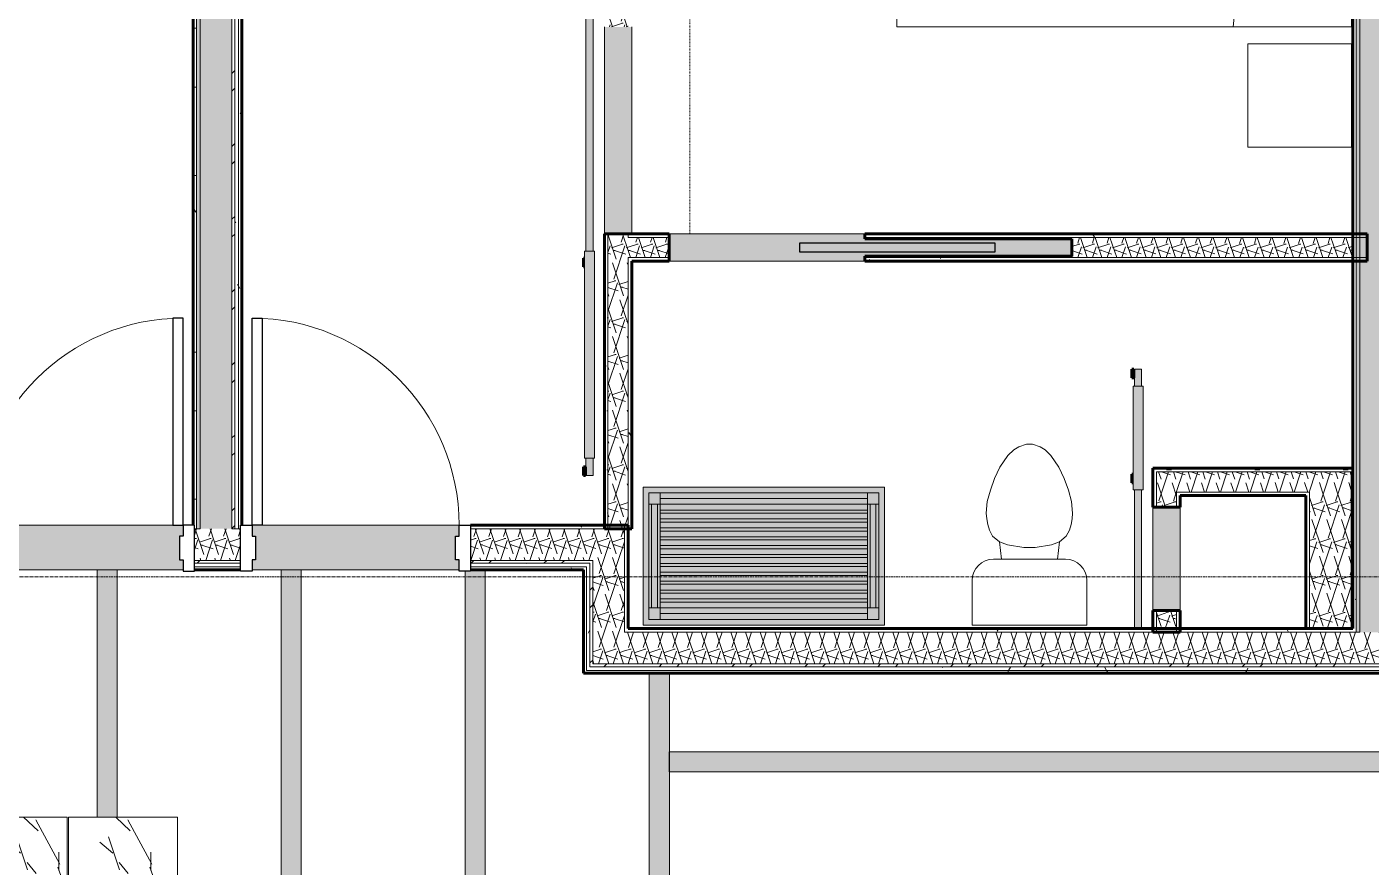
# Model space of a CAD drawing. Header units: inches. Extents: x -4169 to -1846, y 9706 to 12377.
# Drawn here: x -2747.9 to -2514.2, y 10416.7 to 10562.8 of the extents above; entities that cross this region are included whole.
import ezdxf

# ---------------------------------------------------------------- set-up
doc = ezdxf.new("R2010")
doc.units = ezdxf.units.IN
doc.header["$MEASUREMENT"] = 0
doc.linetypes.add('Dash', pattern=[0.25, 0.125, -0.125])
doc.linetypes.add('Grid Line 1_2_', pattern=[0.875, 0.5, -0.125, 0.125, -0.125])
for name, color, linetype, lineweight in [('0-1', 7, 'Continuous', 5), ('0-2', 50, 'Continuous', 18), ('A-CLNG', 13, 'Continuous', 18), ('A-CLNG-PATT-1', 252, 'Continuous', 18), ('A-DOOR', 31, 'Continuous', 18), ('A-DOOR-2', 90, 'Continuous', 30), ('A-DOOR-3', 135, 'Continuous', 18), ('A-DOOR-4', 50, 'Continuous', 18), ('A-DOOR-5', 10, 'Continuous', 60), ('A-DOOR-6', 31, 'Continuous', 30), ('A-DOOR-7', 31, 'Continuous', 9), ('A-DOOR-FRAM', 31, 'Continuous', 30), ('A-WALL', 113, 'Continuous', 18), ('A-WALL-1', 8, 'Continuous', 5), ('A-WALL-4', 10, 'Continuous', 60), ('A-WALL-5', 50, 'Continuous', 18), ('A-WALL-PATT-1', 250, 'Continuous', 9), ('A-WALL-PATT-2', 253, 'Continuous', 9), ('A-WALL-PATT-4', 111, 'Continuous', 9), ('I-FURN-1', 250, 'Continuous', 9), ('I-FURN-HDLN-1', 250, 'Dash', 9), ('I-WALL', 2, 'Continuous', 18), ('I-WALL-2', 2, 'Continuous', 5), ('I-WALL-3', 2, 'Continuous', 60), ('P-SANR-FIXT-2', 250, 'Continuous', 9), ('Q-CASE-1', 9, 'Continuous', 9), ('Q-CASE-3', 250, 'Continuous', 9), ('S-BEAM', 12, 'Continuous', 9), ('S-GRID-1', 1, 'Grid Line 1_2_', 9)]:
    doc.layers.add(name, color=color, linetype=linetype, lineweight=lineweight)
pattern_1 = [(0, (0, 0), (20.48, 5.12), [0.845, -14.515, 0.845, -14.515, -81.92]), (0, (0, 0), (20.48, 5.12), [-30.72, 0.845, -29.875, 0.845, -14.515, -35.84]), (0, (0, 0), (20.48, 5.12), [-76.8, 0.845, -9.395, 0.845, -24.755]), (120, (7.68, 2.56), (-14.67405, 15.1762003), [0.845, -14.515, 0.845, -14.515, -81.92]), (120, (7.68, 2.56), (-14.67405, 15.1762003), [-30.72, 0.845, -29.875, 0.845, -14.515, -35.84]), (120, (7.68, 2.56), (-14.67405, 15.1762003), [-76.8, 0.845, -9.395, 0.845, -24.755]), (240, (10.24, 12.8), (-5.80595, -20.2962003), [0.845, -14.515, 0.845, -14.515, -81.92]), (240, (10.24, 12.8), (-5.80595, -20.2962003), [-30.72, 0.845, -29.875, 0.845, -14.515, -35.84]), (240, (10.24, 12.8), (-5.80595, -20.2962003), [-76.8, 0.845, -9.395, 0.845, -24.755])]
pattern_2 = [(161.57, (0.32, 0.32), (-2.560496185, -0.000537386), [0, -18.214, 2.022, 0]), (18.43, (-0.32, 0.32), (-2.560496185, 0.000537386), [0, -18.214, 2.022, 0]), (108.43, (0.32, 0.32), (1.27922091, -6.400876726), [6.07, -14.166]), (71.57, (-0.32, 0.32), (1.27922091, 6.400876726), [6.07, -14.166])]
pattern_3 = [(45, (0, 0), (-6.335677, 6.335677), []), (45, (0, 9.6), (-6.335677, 6.335677), [])]

# ---------------------------------------------------------------- blocks, each defined once
blk = doc.blocks.new('POCKET - FLUSH - 2-10 x 6-8-2636666-ENLARGED RCP - 2ND FLOOR PLAN')
at = {"layer": 'A-DOOR-2'}
for p, q in [((-39.67, 0.75), (-39.67, -0.75)), ((-5.67, 0.75), (-39.67, 0.75)), ((-5.67, -0.75), (-5.67, 0.75)), ((-39.67, -0.75), (-5.67, -0.75))]:
    blk.add_line(p, q, dxfattribs=at)
blk = doc.blocks.new('BARN - FLUSH - 3-0 x 7-0 BARN DOOR-2638557-ENLARGED RCP - 2ND FLOOR PLAN')
at = {"layer": 'A-DOOR-3'}
for points in [[(-58.5, 5.82), (-58.5, 6), (-60, 6), (-60, 5.67), (-58.5, 5.67)], [(-21, 5.82), (-57, 5.82), (-57, 4.07), (-21, 4.07)], [(-22.23, 6), (-23.73, 6), (-23.73, 5.82), (-22.23, 5.82)]]:
    blk.add_hatch(color=256, dxfattribs=at).paths.add_polyline_path(points, flags=0)
h = blk.add_hatch(color=256, dxfattribs=at)
h.paths.add_polyline_path([(21, 5.57), (-21, 5.55), (-21, 4.95), (21, 4.95), (21, 5.55)], flags=0)
h.paths.add_polyline_path([(-57, 5.57), (-60, 5.55), (-60, 4.95), (-57, 4.95), (-57, 5.57)], flags=0)
h = blk.add_hatch(color=256, dxfattribs=at)
h.paths.add_polyline_path([(21, 4.32), (21, 4.95), (-21, 4.95), (-21, 4.32), (17.92, 4.32)], flags=0)
h.paths.add_polyline_path([(-57, 4.79), (-57, 4.95), (-60, 4.95), (-60, 4.32), (-57, 4.34), (-57, 4.78)], flags=0)
at = {"layer": 'A-DOOR-4'}
for p, q in [((-60, 5.57), (-57, 5.57)), ((-60, 5.57), (-60, 4.95)), ((-60, 4.95), (-60, 4.32)), ((-57, 4.07), (-57, 5.82)), ((-57, 5.82), (-21, 5.82)), ((-21, 5.82), (-21, 4.07)), ((-21, 5.57), (21, 5.57)), ((21, 4.95), (21, 5.57)), ((21, 4.32), (21, 4.95)), ((-57, 4.32), (-60, 4.32)), ((-21, 4.07), (-57, 4.07)), ((21, 4.32), (-21, 4.32))]:
    blk.add_line(p, q, dxfattribs=at)
at = {"layer": 'A-DOOR-5'}
for p, q in [((-60, 6), (-60, 5.67)), ((-58.5, 6), (-60, 6)), ((-60, 5.67), (-58.5, 5.67)), ((-58.5, 5.67), (-58.5, 6)), ((-23.73, 6), (-23.73, 5.82)), ((-22.23, 6), (-23.73, 6)), ((-22.23, 5.82), (-22.23, 6))]:
    blk.add_line(p, q, dxfattribs=at)
blk = doc.blocks.new('Bed-Standard - Queen 60_ x 79_-1433484-ENLARGED RCP - 2ND FLOOR PLAN')
at = {"layer": 'I-FURN-1'}
for p, q in [((-19.31, 41.3), (40.69, 41.3)), ((-19.31, -37.7), (-19.31, 41.3)), ((40.69, 41.3), (40.69, -37.7)), ((40.69, -23.7), (-19.31, -17.13)), ((-16.31, -23.7), (37.69, -23.7)), ((-16.31, -35.7), (-16.31, -23.7)), ((37.69, -35.7), (37.69, -23.7)), ((-16.31, -35.7), (37.69, -35.7)), ((40.69, -37.7), (-19.31, -37.7))]:
    blk.add_line(p, q, dxfattribs=at)
at = {"layer": 'I-FURN-HDLN-1'}
for p, q in [((-55.31, 77.3), (64.69, 77.3)), ((-55.31, -37.7), (-55.31, 77.3)), ((64.69, 77.3), (64.69, -37.7))]:
    blk.add_line(p, q, dxfattribs=at)
blk = doc.blocks.new('Table-Night Stand - 18_ x 18_ x 24_-1372838-ENLARGED RCP - 2ND FLOOR PLAN')
at = {"layer": 'I-FURN-1'}
for p, q in [((0.15, 0), (18.15, 0)), ((0.15, -18), (0.15, 0)), ((18.15, 0), (18.15, -18)), ((18.15, -18), (0.15, -18))]:
    blk.add_line(p, q, dxfattribs=at)
blk = doc.blocks.new('Toilet-Domestic-3D - Toilet-Domestic-3D-1372870-ENLARGED RCP - 2ND FLOOR PLAN')
at = {"layer": 'P-SANR-FIXT-2'}
for p, q in [((-1.87, 11.5), (-0.5, 12)), ((-0.5, 12), (0.5, 12)), ((0.5, 12), (1.87, 11.5)), ((-5.13, 8), (-3.74, 10)), ((-3.74, 10), (-2.74, 11)), ((-2.74, 11), (-1.87, 11.5)), ((1.87, 11.5), (2.74, 11)), ((2.74, 11), (3.74, 10)), ((3.74, 10), (5.13, 8)), ((-6.06, 6), (-5.13, 8)), ((5.13, 8), (6.06, 6)), ((-6.79, 4), (-6.06, 6)), ((6.06, 6), (6.79, 4)), ((-7.33, 1.99), (-6.79, 4)), ((6.79, 4), (7.33, 1.99)), ((-7.5, 0), (-7.33, 1.99)), ((7.33, 1.99), (7.5, 0)), ((-7.41, -1), (-7.5, 0)), ((-7.24, -2), (-7.41, -1)), ((-6.97, -3), (-7.24, -2)), ((7.24, -2), (6.97, -3)), ((7.41, -1), (7.24, -2)), ((7.5, 0), (7.41, -1)), ((-6.4, -4), (-6.97, -3)), ((-5.21, -5), (-6.4, -4)), ((6.4, -4), (5.21, -5)), ((6.97, -3), (6.4, -4)), ((-3.84, -5.5), (-5.21, -5)), ((-4.86, -8.02), (-5.21, -5)), ((-1, -6), (-3.84, -5.5)), ((1, -6), (-1, -6)), ((3.84, -5.5), (1, -6)), ((5.21, -5), (3.84, -5.5)), ((4.86, -8.02), (5.21, -5)), ((6.25, -8.02), (-6.25, -8.02)), ((-9.98, -11.75), (-9.98, -19.48)), ((9.98, -19.48), (9.98, -11.75)), ((-9.98, -19.48), (9.98, -19.48))]:
    blk.add_line(p, q, dxfattribs=at)
for centre, start, end in [((-6.25, -11.75), 90, 180), ((6.25, -11.75), 0, 90)]:
    blk.add_arc(centre, 3.73, start, end, dxfattribs=at)
blk = doc.blocks.new('Bath Vanity - Bath Vanity 42_-V95-ENLARGED RCP - 2ND FLOOR PLAN')
at = {"layer": 'Q-CASE-1'}
h = blk.add_hatch(color=256, dxfattribs=at)
h.paths.add_polyline_path([(21.74, 0), (-20.26, 0), (-20.26, -24), (21.74, -24), (21.74, -1)], flags=0)
h.paths.add_polyline_path([(-19.26, -1), (20.74, -1), (20.74, -23), (-19.26, -23), (-19.26, -3)], flags=0)
h.paths.add_polyline_path([(17.58, -2), (-17.26, -2), (-17.26, -3), (18.74, -3), (18.74, -2)], flags=0)
h.paths.add_polyline_path([(18.74, -4), (-17.26, -4), (-17.26, -4.55), (18.74, -4.55)], flags=0)
h.paths.add_polyline_path([(17.58, -5.55), (-17.26, -5.55), (-17.26, -6.09), (18.74, -6.09), (18.74, -5.55)], flags=0)
h.paths.add_polyline_path([(-17.26, -7.09), (-17.26, -7.64), (18.74, -7.64), (18.74, -7.09), (-16.18, -7.09)], flags=0)
h.paths.add_polyline_path([(-16.18, -8.64), (-17.26, -8.64), (-17.26, -9.18), (18.74, -9.18), (18.74, -8.64), (-9.14, -8.64)], flags=0)
h.paths.add_polyline_path([(17.58, -10.18), (-17.26, -10.18), (-17.26, -10.73), (18.74, -10.73), (18.74, -10.18)], flags=0)
h.paths.add_polyline_path([(17.58, -11.73), (-17.26, -11.73), (-17.26, -12.27), (18.74, -12.27), (18.74, -11.73)], flags=0)
h.paths.add_polyline_path([(18.74, -13.27), (-17.26, -13.27), (-17.26, -13.82), (18.74, -13.82)], flags=0)
h.paths.add_polyline_path([(17.58, -14.82), (-17.26, -14.82), (-17.26, -15.36), (18.74, -15.36), (18.74, -14.82)], flags=0)
h.paths.add_polyline_path([(-16.18, -16.36), (-17.26, -16.36), (-17.26, -16.91), (18.74, -16.91), (18.74, -16.36), (17.58, -16.36)], flags=0)
h.paths.add_polyline_path([(-16.18, -17.91), (-17.26, -17.91), (-17.26, -18.45), (18.74, -18.45), (18.74, -17.91), (17.58, -17.91)], flags=0)
h.paths.add_polyline_path([(18.74, -19.45), (-17.26, -19.45), (-17.26, -20), (18.74, -20)], flags=0)
h.paths.add_polyline_path([(-17.26, -21), (-17.26, -22), (18.74, -22), (18.74, -21), (-16.18, -21)], flags=0)
h = blk.add_hatch(color=256, dxfattribs=at)
h.paths.add_polyline_path([(-18.76, -1), (-19.26, -1), (-19.26, -3), (-17.26, -3), (-17.26, -1), (-17.76, -1)], flags=0)
h.paths.add_polyline_path([(20.74, -1), (18.74, -1), (18.74, -3), (20.74, -3), (20.74, -1.11)], flags=0)
h.paths.add_polyline_path([(-19.26, -21), (-19.26, -23), (-17.26, -23), (-17.26, -21), (-18.76, -21)], flags=0)
h.paths.add_polyline_path([(18.74, -21), (18.74, -23), (20.74, -23), (20.74, -21), (19.17, -21)], flags=0)
for points in [[(17.58, -1), (-17.26, -1), (-17.26, -2), (18.74, -2), (18.74, -1)], [(-19.26, -3), (-19.26, -21), (-18.76, -21), (-18.76, -3)], [(-17.76, -3), (-18.76, -3), (-18.76, -21), (-17.76, -21), (-17.76, -4)], [(-17.76, -3), (-17.76, -21), (-17.26, -21), (-17.26, -3)], [(-17.26, -3), (-17.26, -4), (18.74, -4), (18.74, -3), (-16.18, -3)], [(-16.18, -4.55), (-17.26, -4.55), (-17.26, -5.55), (18.74, -5.55), (18.74, -4.55), (17.58, -4.55)], [(19.24, -3), (18.74, -3), (18.74, -21), (19.24, -21), (19.24, -4)], [(20.24, -3), (19.24, -3), (19.24, -21), (20.24, -21), (20.24, -4)], [(20.24, -3), (20.24, -21), (20.74, -21), (20.74, -3)], [(-16.18, -6.09), (-17.26, -6.09), (-17.26, -7.09), (18.74, -7.09), (18.74, -6.09), (17.58, -6.09)], [(17.58, -7.64), (-17.26, -7.64), (-17.26, -8.64), (18.74, -8.64), (18.74, -7.64)], [(-17.26, -9.18), (-17.26, -10.18), (18.74, -10.18), (18.74, -9.18), (-16.18, -9.18)], [(-16.18, -10.73), (-17.26, -10.73), (-17.26, -11.73), (18.74, -11.73), (18.74, -10.73), (17.58, -10.73)], [(-17.26, -12.27), (-17.26, -13.27), (18.74, -13.27), (18.74, -12.27), (-16.18, -12.27)], [(-16.18, -13.82), (-17.26, -13.82), (-17.26, -14.82), (18.74, -14.82), (18.74, -13.82), (17.58, -13.82)], [(-16.18, -15.36), (-17.26, -15.36), (-17.26, -16.36), (18.74, -16.36), (18.74, -15.36), (17.58, -15.36)], [(-16.18, -16.91), (-17.26, -16.91), (-17.26, -17.91), (18.74, -17.91), (18.74, -16.91), (17.58, -16.91)], [(-16.18, -18.45), (-17.26, -18.45), (-17.26, -19.45), (18.74, -19.45), (18.74, -18.45), (17.58, -18.45)], [(-17.26, -20), (-17.26, -21), (18.74, -21), (18.74, -20), (-16.18, -20)], [(17.58, -22), (-17.26, -22), (-17.26, -23), (18.74, -23), (18.74, -22), (18.01, -22)]]:
    blk.add_hatch(color=256, dxfattribs=at).paths.add_polyline_path(points, flags=0)
at = {"layer": 'Q-CASE-3'}
for p, q in [((-20.26, 0), (21.74, 0)), ((-20.26, -24), (-20.26, 0)), ((-19.26, -3), (-19.26, -1)), ((-19.26, -1), (-17.26, -1)), ((18.74, -1), (-17.26, -1)), ((-17.26, -1), (-17.26, -3)), ((18.74, -2), (-17.26, -2)), ((18.74, -3), (18.74, -1)), ((18.74, -1), (20.74, -1)), ((20.74, -1), (20.74, -3)), ((21.74, 0), (21.74, -24)), ((-19.26, -3), (-19.26, -21)), ((-17.26, -3), (-19.26, -3)), ((-18.76, -3), (-18.76, -21)), ((-17.76, -3), (-17.76, -21)), ((18.74, -3), (-17.26, -3)), ((-17.26, -3), (-17.26, -21)), ((-17.26, -4), (18.74, -4)), ((18.74, -4.55), (-17.26, -4.55)), ((18.74, -3), (18.74, -21)), ((20.74, -3), (18.74, -3)), ((19.24, -3), (19.24, -21)), ((20.24, -3), (20.24, -21)), ((20.74, -3), (20.74, -21)), ((-17.26, -5.55), (18.74, -5.55)), ((18.74, -6.09), (-17.26, -6.09)), ((-17.26, -7.09), (18.74, -7.09)), ((18.74, -7.64), (-17.26, -7.64)), ((-17.26, -8.64), (18.74, -8.64)), ((18.74, -9.18), (-17.26, -9.18)), ((-17.26, -10.18), (18.74, -10.18)), ((18.74, -10.73), (-17.26, -10.73)), ((-17.26, -11.73), (18.74, -11.73)), ((18.74, -12.27), (-17.26, -12.27)), ((-17.26, -13.27), (18.74, -13.27)), ((18.74, -13.82), (-17.26, -13.82)), ((-17.26, -14.82), (18.74, -14.82)), ((18.74, -15.36), (-17.26, -15.36)), ((-17.26, -16.36), (18.74, -16.36)), ((18.74, -16.91), (-17.26, -16.91)), ((-17.26, -17.91), (18.74, -17.91)), ((18.74, -18.45), (-17.26, -18.45)), ((-19.26, -23), (-19.26, -21)), ((-19.26, -21), (-17.26, -21)), ((-17.26, -19.45), (18.74, -19.45)), ((18.74, -20), (-17.26, -20)), ((-17.26, -21), (18.74, -21)), ((-17.26, -21), (-17.26, -23)), ((18.74, -23), (18.74, -21)), ((18.74, -21), (20.74, -21)), ((20.74, -21), (20.74, -23)), ((-17.26, -23), (-19.26, -23)), ((18.74, -22), (-17.26, -22)), ((18.74, -23), (-17.26, -23)), ((20.74, -23), (18.74, -23)), ((21.74, -24), (-20.26, -24))]:
    blk.add_line(p, q, dxfattribs=at)
blk = doc.blocks.new('BARN - FLUSH - WIDTH 2-V96-ENLARGED RCP - 2ND FLOOR PLAN')
at = {"layer": 'A-DOOR-3'}
h = blk.add_hatch(color=256, dxfattribs=at)
h.paths.add_polyline_path([(12, -4.34), (12, -4.32), (-12, -4.34), (-12, -4.95), (12, -4.95), (12, -4.41)], flags=0)
h.paths.add_polyline_path([(-30, -4.32), (-33, -4.34), (-33, -4.95), (-30, -4.95), (-30, -4.34)], flags=0)
for points in [[(-12, -4.07), (-30, -4.07), (-30, -5.82), (-12, -5.82)], [(-31.5, -6), (-31.5, -5.67), (-33, -5.67), (-33, -6)], [(-13.23, -5.82), (-14.73, -5.82), (-14.73, -6), (-13.23, -6)]]:
    blk.add_hatch(color=256, dxfattribs=at).paths.add_polyline_path(points, flags=0)
h = blk.add_hatch(color=256, dxfattribs=at)
h.paths.add_polyline_path([(12, -5.57), (12, -4.95), (-12, -4.95), (-12, -5.57), (11.51, -5.57)], flags=0)
h.paths.add_polyline_path([(-30, -5.39), (-30, -4.95), (-33, -4.95), (-33, -5.57), (-30, -5.55), (-30, -5.48)], flags=0)
at = {"layer": 'A-DOOR-4'}
for p, q in [((-30, -4.32), (-33, -4.32)), ((-33, -4.32), (-33, -4.95)), ((-30, -5.82), (-30, -4.07)), ((-30, -4.07), (-12, -4.07)), ((-12, -4.07), (-12, -5.82)), ((12, -4.32), (-12, -4.32)), ((12, -4.95), (12, -4.32)), ((-33, -4.95), (-33, -5.57)), ((-33, -5.57), (-30, -5.57)), ((-12, -5.82), (-30, -5.82)), ((-12, -5.57), (12, -5.57)), ((12, -5.57), (12, -4.95))]:
    blk.add_line(p, q, dxfattribs=at)
at = {"layer": 'A-DOOR-5'}
for p, q in [((-33, -6), (-33, -5.67)), ((-33, -5.67), (-31.5, -5.67)), ((-31.5, -6), (-33, -6)), ((-31.5, -5.67), (-31.5, -6)), ((-14.73, -6), (-14.73, -5.82)), ((-13.23, -6), (-14.73, -6)), ((-13.23, -5.82), (-13.23, -6))]:
    blk.add_line(p, q, dxfattribs=at)
blk = doc.blocks.new('CTR - 1st Phase - Unit Layouts_rvt-1-ENLARGED RCP - 2ND FLOOR PLAN')
at = {"layer": 'A-WALL-1'}
for points in [[(-2647.47, 10526.8), (-2642.72, 10526.8), (-2642.72, 10562.8), (-2647.47, 10562.8), (-2647.47, 10526.91)], [(-2602.2, 10522.05), (-2602.2, 10522.92), (-2566.2, 10522.92), (-2566.2, 10525.92), (-2602.2, 10525.92), (-2602.2, 10526.8), (-2636.2, 10526.8), (-2636.2, 10522.05), (-2620.03, 10522.05)], [(-2517.62, 10458.16), (-2517.37, 10458.16), (-2517.37, 10485.42), (-2517.62, 10485.42), (-2517.62, 10458.41)], [(-2552.12, 10461.3), (-2547.37, 10461.3), (-2547.37, 10479.3), (-2552.12, 10479.3), (-2552.12, 10461.97)]]:
    blk.add_hatch(color=256, dxfattribs=at).paths.add_polyline_path(points, flags=0)
at = {"layer": 'A-WALL-PATT-1'}
h = blk.add_hatch(dxfattribs=at)
h.set_pattern_fill('FP_1', color=256, style=0, pattern_type=2)
h.set_pattern_definition(pattern_1)
h.paths.add_polyline_path([(-2647.47, 10475.54), (-2646.85, 10475.54), (-2646.85, 10526.8), (-2647.47, 10526.8), (-2647.47, 10475.54)], flags=0)
h.paths.add_polyline_path([(-2647.47, 10562.8), (-2646.85, 10562.8), (-2646.85, 10565.9), (-2647.47, 10565.9), (-2647.47, 10564.09)], flags=0)
h = blk.add_hatch(dxfattribs=at)
h.set_pattern_fill('FP_1', color=256, style=0, pattern_type=2)
h.set_pattern_definition(pattern_1)
h.paths.add_polyline_path([(-2642.72, 10475.52), (-2642.72, 10522.67), (-2643.35, 10522.67), (-2643.35, 10475.52)], flags=0)
h.paths.add_polyline_path([(-2643.35, 10526.17), (-2642.72, 10526.17), (-2642.72, 10526.8), (-2643.35, 10526.8)], flags=0)
h.paths.add_polyline_path([(-2643.35, 10562.8), (-2642.72, 10562.8), (-2642.72, 10565.9), (-2643.35, 10565.9)], flags=0)
h = blk.add_hatch(dxfattribs=at)
h.set_pattern_fill('FP_1', color=256, style=0, pattern_type=2)
h.set_pattern_definition(pattern_1)
h.paths.add_polyline_path([(-2517.37, 10526.17), (-2517.37, 10526.8), (-2602.2, 10526.8), (-2602.2, 10526.17), (-2518.74, 10526.17)], flags=0)
h.paths.add_polyline_path([(-2636.2, 10526.17), (-2636.2, 10526.8), (-2642.72, 10526.8), (-2642.72, 10526.17), (-2636.92, 10526.17)], flags=0)
h = blk.add_hatch(dxfattribs=at)
h.set_pattern_fill('FP_1', color=256, style=0, pattern_type=2)
h.set_pattern_definition(pattern_1)
h.paths.add_polyline_path([(-2535.6, 10522.05), (-2517.37, 10522.05), (-2517.37, 10522.67), (-2602.2, 10522.67), (-2602.2, 10522.05), (-2566.2, 10522.05)], flags=0)
h.paths.add_polyline_path([(-2636.92, 10522.05), (-2636.2, 10522.05), (-2636.2, 10522.67), (-2642.72, 10522.67), (-2642.72, 10522.05)], flags=0)
h = blk.add_hatch(dxfattribs=at)
h.set_pattern_fill('FP_1', color=256, style=0, pattern_type=2)
h.set_pattern_definition(pattern_1)
h.paths.add_polyline_path([(-2551.5, 10485.42), (-2517.37, 10485.42), (-2517.37, 10486.05), (-2551.5, 10486.05)], flags=0)
h = blk.add_hatch(dxfattribs=at)
h.set_pattern_fill('FP_1', color=256, style=0, pattern_type=2)
h.set_pattern_definition(pattern_1)
h.paths.add_polyline_path([(-2547.37, 10481.3), (-2524.87, 10481.3), (-2524.87, 10481.92), (-2547.37, 10481.92)], flags=0)
at = {"layer": 'A-WALL-PATT-2'}
h = blk.add_hatch(dxfattribs=at)
h.set_pattern_fill('FP_2', color=256, style=0, pattern_type=2)
h.set_pattern_definition(pattern_2)
h.paths.add_polyline_path([(-2646.85, 10475.52), (-2643.35, 10475.52), (-2643.35, 10526.8), (-2646.85, 10526.8), (-2646.85, 10480.38)], flags=0)
h.paths.add_polyline_path([(-2643.35, 10562.8), (-2643.35, 10566.52), (-2646.85, 10566.52), (-2646.85, 10562.8), (-2645.33, 10562.8)], flags=0)
h = blk.add_hatch(dxfattribs=at)
h.set_pattern_fill('FP_2', color=256, style=0, pattern_type=2)
h.set_pattern_definition(pattern_2)
h.paths.add_polyline_path([(-2535.6, 10522.67), (-2517.37, 10522.68), (-2517.37, 10526.17), (-2602.2, 10526.17), (-2602.2, 10525.92), (-2566.2, 10525.92), (-2566.2, 10522.92), (-2602.2, 10522.92), (-2602.2, 10522.67), (-2566.2, 10522.67)], flags=0)
h.paths.add_polyline_path([(-2636.2, 10522.67), (-2636.2, 10526.17), (-2643.35, 10526.17), (-2643.35, 10522.67), (-2636.92, 10522.67)], flags=0)
h = blk.add_hatch(dxfattribs=at)
h.set_pattern_fill('FP_2', color=256, style=0, pattern_type=2)
h.set_pattern_definition(pattern_2)
h.paths.add_polyline_path([(-2548.58, 10458.16), (-2548, 10458.16), (-2548, 10461.3), (-2551.5, 10461.3), (-2551.5, 10458.16)], flags=0)
h.paths.add_polyline_path([(-2548, 10479.3), (-2548, 10485.42), (-2551.5, 10485.42), (-2551.5, 10479.3)], flags=0)
h = blk.add_hatch(dxfattribs=at)
h.set_pattern_fill('FP_2', color=256, style=0, pattern_type=2)
h.set_pattern_definition(pattern_2)
h.paths.add_polyline_path([(-2547.37, 10481.92), (-2517.62, 10481.92), (-2517.62, 10485.42), (-2548, 10485.42), (-2548, 10481.92)], flags=0)
h = blk.add_hatch(dxfattribs=at)
h.set_pattern_fill('FP_2', color=256, style=0, pattern_type=2)
h.set_pattern_definition(pattern_2)
h.paths.add_polyline_path([(-2518.74, 10458.16), (-2517.62, 10458.16), (-2517.62, 10481.92), (-2524.87, 10481.92), (-2524.87, 10458.16)], flags=0)
at = {"layer": 'A-WALL-4'}
for p, q in [((-2647.47, 10475.52), (-2647.47, 10526.8)), ((-2647.47, 10526.8), (-2642.72, 10526.8)), ((-2642.72, 10526.8), (-2636.2, 10526.8)), ((-2636.2, 10526.8), (-2636.2, 10522.05)), ((-2602.2, 10525.92), (-2602.2, 10526.8)), ((-2602.2, 10526.8), (-2514.87, 10526.8)), ((-2566.2, 10525.92), (-2602.2, 10525.92)), ((-2566.2, 10522.92), (-2566.2, 10525.92)), ((-2514.87, 10526.8), (-2514.87, 10522.05)), ((-2602.2, 10522.05), (-2602.2, 10522.92)), ((-2602.2, 10522.92), (-2566.2, 10522.92)), ((-2642.72, 10522.05), (-2642.72, 10475.52)), ((-2636.2, 10522.05), (-2642.72, 10522.05)), ((-2514.87, 10522.05), (-2602.2, 10522.05)), ((-2552.12, 10479.3), (-2552.12, 10486.05)), ((-2552.12, 10486.05), (-2551.5, 10486.05)), ((-2551.5, 10486.05), (-2547.37, 10486.05)), ((-2547.37, 10486.05), (-2517.37, 10486.05)), ((-2517.37, 10486.05), (-2517.37, 10485.42)), ((-2517.37, 10485.42), (-2517.37, 10481.3)), ((-2547.37, 10481.3), (-2547.37, 10479.3)), ((-2525.5, 10481.3), (-2547.37, 10481.3)), ((-2525.5, 10458.16), (-2525.5, 10481.3)), ((-2517.37, 10481.3), (-2517.37, 10458.16)), ((-2547.37, 10479.3), (-2552.12, 10479.3)), ((-2642.72, 10475.52), (-2647.47, 10475.52)), ((-2552.12, 10457.53), (-2552.12, 10461.3)), ((-2552.12, 10461.3), (-2547.37, 10461.3)), ((-2547.37, 10461.3), (-2547.37, 10457.53)), ((-2547.37, 10457.53), (-2552.12, 10457.53)), ((-2517.37, 10458.16), (-2525.5, 10458.16))]:
    blk.add_line(p, q, dxfattribs=at)
at = {"layer": 'A-WALL-5'}
for p, q in [((-2647.47, 10562.8), (-2647.47, 10526.8)), ((-2642.72, 10526.8), (-2642.72, 10562.8)), ((-2646.85, 10475.52), (-2646.85, 10526.8)), ((-2643.35, 10526.17), (-2643.35, 10526.8)), ((-2642.72, 10526.17), (-2643.35, 10526.17)), ((-2642.72, 10526.17), (-2636.2, 10526.17)), ((-2602.2, 10526.8), (-2636.2, 10526.8)), ((-2602.2, 10526.17), (-2514.87, 10526.17)), ((-2643.35, 10475.52), (-2643.35, 10522.67)), ((-2642.72, 10522.67), (-2643.35, 10522.67)), ((-2642.72, 10522.67), (-2636.2, 10522.67)), ((-2636.2, 10522.05), (-2602.2, 10522.05)), ((-2602.2, 10522.67), (-2514.87, 10522.67)), ((-2551.5, 10479.3), (-2551.5, 10485.42)), ((-2548, 10485.42), (-2551.5, 10485.42)), ((-2547.37, 10485.42), (-2548, 10485.42)), ((-2517.62, 10485.42), (-2547.37, 10485.42)), ((-2517.37, 10485.42), (-2517.62, 10485.42)), ((-2517.62, 10481.92), (-2517.62, 10485.42)), ((-2517.37, 10485.42), (-2517.62, 10485.42)), ((-2548, 10479.3), (-2548, 10481.92)), ((-2547.37, 10481.92), (-2548, 10481.92)), ((-2524.87, 10481.92), (-2547.37, 10481.92)), ((-2524.87, 10481.3), (-2524.87, 10481.92)), ((-2524.87, 10481.3), (-2524.87, 10458.16)), ((-2517.62, 10481.3), (-2517.62, 10481.92)), ((-2517.62, 10481.3), (-2517.62, 10458.16)), ((-2552.12, 10479.3), (-2552.12, 10461.3)), ((-2547.37, 10461.3), (-2547.37, 10479.3)), ((-2551.5, 10457.53), (-2551.5, 10461.3)), ((-2548, 10457.53), (-2548, 10461.3))]:
    blk.add_line(p, q, dxfattribs=at)
at = {"layer": '0-2'}
for name, p, rotation in [('Bed-Standard - Queen 60_ x 79_-1433484-ENLARGED RCP - 2ND FLOOR PLAN', (-2555.3, 10582.11), 89.9999999999422), ('BARN - FLUSH - 3-0 x 7-0 BARN DOOR-2638557-ENLARGED RCP - 2ND FLOOR PLAN', (-2645.1, 10544.8), 89.99999999995511), ('Table-Night Stand - 18_ x 18_ x 24_-1372838-ENLARGED RCP - 2ND FLOOR PLAN', (-2535.6, 10541.72), 89.9999999999422), ('POCKET - FLUSH - 2-10 x 6-8-2636666-ENLARGED RCP - 2ND FLOOR PLAN', (-2619.2, 10524.42), 180), ('BARN - FLUSH - WIDTH 2-V96-ENLARGED RCP - 2ND FLOOR PLAN', (-2549.75, 10470.3), 270.0000000000009), ('Bath Vanity - Bath Vanity 42_-V95-ENLARGED RCP - 2ND FLOOR PLAN', (-2619.01, 10458.78), 180)]:
    blk.add_blockref(name, p, dxfattribs=dict(at, rotation=rotation))
blk.add_blockref('Toilet-Domestic-3D - Toilet-Domestic-3D-1372870-ENLARGED RCP - 2ND FLOOR PLAN', (-2573.57, 10478.26), dxfattribs=at)
blk = doc.blocks.new('CTR - 1st Phase - Shell_rvt-1-ENLARGED RCP - 2ND FLOOR PLAN')
at = {"layer": 'S-GRID-1'}
blk.add_line((-1846.46, 10467.19), (-4136.46, 10467.19), dxfattribs=at)
blk = doc.blocks.new('HOLLOW METAL - UNIT DOOR-2154429-ENLARGED RCP - 2ND FLOOR PLAN')
at = {"layer": 'A-DOOR-6'}
for p, q in [((16.25, -4.125), (18, -4.125)), ((16.25, -40.125), (16.25, -4.125)), ((18, -4.125), (18, -40.125)), ((18, -40.125), (16.25, -40.125))]:
    blk.add_line(p, q, dxfattribs=at)
at = {"layer": 'A-DOOR-7'}
blk.add_arc((18, -4.125), 36, 180, 270, dxfattribs=at)
at = {"layer": 'A-DOOR-FRAM'}
for p, q in [((-20, 3.875), (-18, 3.875)), ((-20, -4.125), (-20, 3.875)), ((-18, 3.875), (-18, 1.9375)), ((18, 3.875), (20, 3.875)), ((18, 1.9375), (18, 3.875)), ((20, 3.875), (20, -4.125)), ((-18, 1.9375), (-17.375, 1.9375)), ((-17.375, 1.9375), (-17.375, -2.1875)), ((17.375, 1.9375), (18, 1.9375)), ((17.375, -2.1875), (17.375, 1.9375)), ((-18, -2.1875), (-18, -4.125)), ((-17.375, -2.1875), (-18, -2.1875)), ((18, -2.1875), (17.375, -2.1875)), ((18, -4.125), (18, -2.1875)), ((-18, -4.125), (-20, -4.125)), ((20, -4.125), (18, -4.125))]:
    blk.add_line(p, q, dxfattribs=at)
blk = doc.blocks.new('HOLLOW METAL - UNIT DOOR-2154430-ENLARGED RCP - 2ND FLOOR PLAN')
at = {"layer": 'A-DOOR-6'}
for p, q in [((18, 40.125), (16.25, 40.125)), ((16.25, 40.125), (16.25, 4.125)), ((18, 4.125), (18, 40.125)), ((16.25, 4.125), (18, 4.125))]:
    blk.add_line(p, q, dxfattribs=at)
at = {"layer": 'A-DOOR-7'}
blk.add_arc((18, 4.125), 36, 90, 180, dxfattribs=at)
at = {"layer": 'A-DOOR-FRAM'}
for p, q in [((-18, 4.125), (-20, 4.125)), ((-20, 4.125), (-20, -3.875)), ((-18, 2.1875), (-18, 4.125)), ((18, 4.125), (18, 2.1875)), ((20, 4.125), (18, 4.125)), ((20, -3.875), (20, 4.125)), ((-17.375, 2.1875), (-18, 2.1875)), ((-17.375, -1.9375), (-17.375, 2.1875)), ((18, 2.1875), (17.375, 2.1875)), ((17.375, 2.1875), (17.375, -1.9375)), ((-18, -3.875), (-18, -1.9375)), ((-18, -1.9375), (-17.375, -1.9375)), ((17.375, -1.9375), (18, -1.9375)), ((18, -1.9375), (18, -3.875)), ((-20, -3.875), (-18, -3.875)), ((18, -3.875), (20, -3.875))]:
    blk.add_line(p, q, dxfattribs=at)
blk = doc.blocks.new('Dimension Lumber - LVL - 3_5X5_5-V172-ENLARGED RCP - 2ND FLOOR PLAN')
at = {"layer": 'S-BEAM'}
h = blk.add_hatch(color=256, dxfattribs=at)
h.paths.add_polyline_path([(-45.1, 1.75), (-45.07, -1.75), (-43.85, -1.75), (-43.85, 1.75)], flags=0)
h.paths.add_polyline_path([(-0.88, 1.75), (-0.88, -1.75), (42.15, -1.75), (42.15, 1.75), (3.84, 1.75)], flags=0)
for p, q in [((-45.1, 1.75), (-43.85, 1.75)), ((-0.88, 1.75), (42.15, 1.75)), ((-45.1, -1.75), (-43.85, -1.75)), ((-0.88, -1.75), (42.15, -1.75))]:
    blk.add_line(p, q, dxfattribs=at)
blk = doc.blocks.new('Dimension Lumber - LVL - 3_5X5_5-V173-ENLARGED RCP - 2ND FLOOR PLAN')
at = {"layer": 'S-BEAM'}
h = blk.add_hatch(color=256, dxfattribs=at)
h.paths.add_polyline_path([(-45.1, -1.75), (-33.76, -1.75), (-33.76, 1.75), (-45.1, 1.75)], flags=0)
h.paths.add_polyline_path([(-31.39, -1.75), (-29.63, -1.75), (-29.63, 1.75), (-31.39, 1.75)], flags=0)
h.paths.add_polyline_path([(-27.26, 1.75), (-27.26, -1.75), (-25.39, -1.75), (-25.39, 1.75), (-26.32, 1.75)], flags=0)
h.paths.add_polyline_path([(-23.02, 1.75), (-23.02, -1.75), (42.15, -1.75), (42.15, 1.75), (-17.03, 1.75)], flags=0)
for p, q in [((-45.1, 1.75), (-33.76, 1.75)), ((-31.39, 1.75), (-29.63, 1.75)), ((-27.26, 1.75), (-25.39, 1.75)), ((-23.02, 1.75), (42.15, 1.75)), ((-45.1, -1.75), (-33.76, -1.75)), ((-31.39, -1.75), (-29.63, -1.75)), ((-27.26, -1.75), (-25.39, -1.75)), ((-23.02, -1.75), (42.15, -1.75))]:
    blk.add_line(p, q, dxfattribs=at)
blk = doc.blocks.new('Dimension Lumber - LVL - 3_5X5_5-V174-ENLARGED RCP - 2ND FLOOR PLAN')
at = {"layer": 'S-BEAM'}
h = blk.add_hatch(color=256, dxfattribs=at)
h.paths.add_polyline_path([(-45.1, 1.75), (-45.1, -1.75), (-33.76, -1.75), (-33.76, 1.75), (-36.38, 1.75)], flags=0)
h.paths.add_polyline_path([(-31.39, 0.76), (-31.39, -1.75), (-29.63, -1.75), (-29.63, 1.75), (-31.39, 1.75)], flags=0)
h.paths.add_polyline_path([(-27.26, 0.76), (-27.26, -1.75), (-25.39, -1.75), (-25.39, 1.75), (-27.26, 1.75)], flags=0)
h.paths.add_polyline_path([(-23.02, 0.76), (-23.02, -1.75), (42.15, -1.75), (42.15, 0.8), (41.9, 0.8), (41.9, 1.75), (-23.02, 1.75)], flags=0)
for p, q in [((-45.1, 1.75), (-33.76, 1.75)), ((-31.39, 1.75), (-29.63, 1.75)), ((-27.26, 1.75), (-25.39, 1.75)), ((-23.02, 1.75), (41.9, 1.75)), ((-45.1, -1.75), (-33.76, -1.75)), ((-31.39, -1.75), (-29.63, -1.75)), ((-27.26, -1.75), (-25.39, -1.75)), ((-23.02, -1.75), (42.15, -1.75))]:
    blk.add_line(p, q, dxfattribs=at)
blk = doc.blocks.new('Dimension Lumber - LVL - 3_5X5_5-2130251-ENLARGED RCP - 2ND FLOOR PLAN')
at = {"layer": 'S-BEAM'}
blk.add_hatch(color=256, dxfattribs=at).paths.add_polyline_path([(87.05, 1.75), (-87.95, 1.75), (-86.58, 0.37), (-86.4, 0.55), (-84.99, -0.86), (-85.16, -1.04), (-84.45, -1.75), (87.05, -1.75)], flags=0)
for p, q in [((-87.95, 1.75), (87.05, 1.75)), ((87.05, -1.75), (87.05, 1.75)), ((-84.45, -1.75), (87.05, -1.75))]:
    blk.add_line(p, q, dxfattribs=at)
blk = doc.blocks.new('Dimension Lumber - LVL - 3_5X5_5-V194-ENLARGED RCP - 2ND FLOOR PLAN')
at = {"layer": 'S-BEAM'}
h = blk.add_hatch(color=256, dxfattribs=at)
h.paths.add_polyline_path([(-34.76, -1.01), (-34.76, -1.75), (-23.15, -1.75), (-23.15, 1.75), (-34.49, 1.75), (-34.49, -0.97), (-34.76, -0.97)], flags=0)
h.paths.add_polyline_path([(-20.77, 1.75), (-20.77, -1.75), (-19.02, -1.75), (-19.02, 1.75)], flags=0)
h.paths.add_polyline_path([(-16.65, -1.01), (-16.65, -1.75), (-14.78, -1.75), (-14.78, 1.75), (-16.65, 1.75)], flags=0)
h.paths.add_polyline_path([(-12.4, -1.75), (34.76, -1.75), (34.76, 1.75), (-12.4, 1.75), (-12.4, -1.01)], flags=0)
for p, q in [((-34.49, 1.75), (-23.15, 1.75)), ((-20.78, 1.75), (-19.02, 1.75)), ((-16.65, 1.75), (-14.78, 1.75)), ((-12.41, 1.75), (34.76, 1.75)), ((-34.76, -0.97), (-34.76, -1.75)), ((-34.76, -1.75), (-23.15, -1.75)), ((-20.78, -1.75), (-19.02, -1.75)), ((-16.65, -1.75), (-14.78, -1.75)), ((-12.41, -1.75), (34.76, -1.75))]:
    blk.add_line(p, q, dxfattribs=at)

msp = doc.modelspace()

# ---------------------------------------------------------------- hatches: boundary and pattern name
at = {"layer": 'A-CLNG-PATT-1'}
h = msp.add_hatch(dxfattribs=at)
h.set_pattern_fill('FP_55', color=256, style=0, pattern_type=2)
h.set_pattern_definition([(108.435, (4.16, 0), (-16.000521, 32.0003383), [6.072, -44.525]), (139.399, (2.24, 5.76), (-96.00016541, 79.9998798), [2.95, -144.562]), (136.848, (16, 7.68), (-240.00202852, 223.9982064), [7.018, -343.889]), (109.983, (10.88, 12.48), (-47.99971113, 127.99986808), [3.746, -183.53]), (90, (9.6, 0), (-16, 16), [3.2, -12.8]), (118.443, (9.6, 3.2), (112.0002199, -207.99937941), [8.734, -427.981]), (84.289, (5.44, 10.88), (-16.00092206, -143.99947947), [3.216, -157.582]), (129.806, (5.76, 14.08), (64.00060153, -80.0001644), [2.499, -122.465])])
h.paths.add_polyline_path([(-2797.52, 10363.16), (-2781.2, 10363.16), (-2781.2, 10363.41), (-2779.28, 10363.41), (-2779.28, 10425.39), (-2798.23, 10425.39), (-2798.23, 10381.16), (-2797.52, 10381.16), (-2797.52, 10369.78)], flags=0)
h.paths.add_polyline_path([(-2740.88, 10363.16), (-2740.88, 10425.39), (-2779.03, 10425.39), (-2779.03, 10363.16), (-2743.2, 10363.16), (-2743.2, 10363.41), (-2741.2, 10363.41), (-2741.2, 10363.16)], flags=0)
h.paths.add_polyline_path([(-2721.68, 10382.41), (-2721.68, 10425.39), (-2740.63, 10425.39), (-2740.63, 10382.41), (-2737.85, 10382.41)], flags=0)
at = {"layer": 'A-WALL-PATT-4'}
h = msp.add_hatch(dxfattribs=at)
h.set_pattern_fill('FP_1', color=256, style=0, pattern_type=2)
h.set_pattern_definition(pattern_1)
h.paths.add_polyline_path([(-2718.72, 10476.16), (-2718.35, 10476.16), (-2718.35, 10843.14), (-2718.97, 10843.14), (-2718.97, 10799.77), (-2718.72, 10799.77), (-2718.72, 10727.77), (-2718.97, 10727.77), (-2718.97, 10476.16)], flags=0)
h = msp.add_hatch(dxfattribs=at)
h.set_pattern_fill('FP_2', color=256, style=0, pattern_type=2)
h.set_pattern_definition(pattern_2)
h.paths.add_polyline_path([(-2717.72, 10475.54), (-2712.22, 10475.54), (-2712.22, 10843.14), (-2717.72, 10843.14), (-2717.72, 10476.16)], flags=0)
h = msp.add_hatch(dxfattribs=at)
h.set_pattern_fill('FP_38', color=256, style=0, pattern_type=2)
h.set_pattern_definition(pattern_3)
h.paths.add_polyline_path([(-2711.72, 10475.54), (-2711.72, 10843.14), (-2712.22, 10843.14), (-2712.22, 10475.54)], flags=0)
h = msp.add_hatch(dxfattribs=at)
h.set_pattern_fill('FP_1', color=256, style=0, pattern_type=2)
h.set_pattern_definition(pattern_1)
h.paths.add_polyline_path([(-2711.1, 10475.54), (-2711.1, 10843.14), (-2711.72, 10843.14), (-2711.72, 10475.54)], flags=0)
h = msp.add_hatch(dxfattribs=at)
h.set_pattern_fill('FP_1', color=256, style=0, pattern_type=2)
h.set_pattern_definition(pattern_1)
h.paths.add_polyline_path([(-2711.1, 10476.16), (-2710.47, 10476.16), (-2710.47, 10727.77), (-2710.72, 10727.77), (-2710.72, 10799.77), (-2710.47, 10799.77), (-2710.47, 10843.14), (-2711.1, 10843.14), (-2711.1, 10476.53)], flags=0)
h = msp.add_hatch(dxfattribs=at)
h.set_pattern_fill('FP_1', color=256, style=0, pattern_type=2)
h.set_pattern_definition(pattern_1)
h.paths.add_polyline_path([(-2516.75, 10458.16), (-2516.75, 10647.42), (-2517.37, 10647.42), (-2517.37, 10458.16)], flags=0)
h.paths.add_polyline_path([(-2516.75, 10650.92), (-2516.75, 10691.36), (-2517.37, 10691.36), (-2517.37, 10650.92)], flags=0)
h.paths.add_polyline_path([(-2517.37, 10721.36), (-2516.75, 10721.36), (-2516.75, 10843.14), (-2517.37, 10843.14), (-2517.37, 10751.84)], flags=0)
h = msp.add_hatch(dxfattribs=at)
h.set_pattern_fill('FP_2', color=256, style=0, pattern_type=2)
h.set_pattern_definition(pattern_2)
h.paths.add_polyline_path([(-2516.12, 10457.54), (-2510.62, 10457.54), (-2510.62, 10843.14), (-2516.12, 10843.14), (-2516.12, 10721.36), (-2515.5, 10721.36), (-2515.5, 10691.36), (-2516.12, 10691.36), (-2516.12, 10458.16)], flags=0)
h = msp.add_hatch(dxfattribs=at)
h.set_pattern_fill('FP_1', color=256, style=0, pattern_type=2)
h.set_pattern_definition(pattern_1)
h.paths.add_polyline_path([(-2780.28, 10475.54), (-2758.72, 10475.54), (-2758.72, 10476.16), (-2781.97, 10476.16), (-2781.97, 10475.54)], flags=0)
h.paths.add_polyline_path([(-2718.72, 10475.54), (-2718.35, 10475.54), (-2718.35, 10476.16), (-2718.72, 10476.16)], flags=0)
h.paths.add_polyline_path([(-2711.1, 10475.54), (-2710.72, 10475.54), (-2710.72, 10476.16), (-2711.1, 10476.16)], flags=0)
h.paths.add_polyline_path([(-2649.47, 10475.54), (-2647.47, 10475.54), (-2647.47, 10476.16), (-2670.72, 10476.16), (-2670.72, 10475.54), (-2653.8, 10475.54)], flags=0)
h = msp.add_hatch(dxfattribs=at)
h.set_pattern_fill('FP_2', color=256, style=0, pattern_type=2)
h.set_pattern_definition(pattern_2)
h.paths.add_polyline_path([(-2779.97, 10470.04), (-2758.72, 10470.04), (-2758.72, 10475.54), (-2785.47, 10475.52), (-2785.47, 10470.04)], flags=0)
h.paths.add_polyline_path([(-2710.72, 10470.04), (-2710.72, 10475.54), (-2718.72, 10475.54), (-2718.72, 10470.04)], flags=0)
h.paths.add_polyline_path([(-2670.72, 10470.04), (-2643.97, 10470.04), (-2643.99, 10475.52), (-2670.72, 10475.54), (-2670.72, 10470.1)], flags=0)
h = msp.add_hatch(dxfattribs=at)
h.set_pattern_fill('FP_38', color=256, style=0, pattern_type=2)
h.set_pattern_definition(pattern_3)
h.paths.add_polyline_path([(-2779.97, 10469.54), (-2758.72, 10469.54), (-2758.72, 10470.04), (-2779.97, 10470.04)], flags=0)
h.paths.add_polyline_path([(-2711.72, 10469.54), (-2710.72, 10469.54), (-2710.72, 10470.04), (-2718.72, 10470.04), (-2718.72, 10469.54), (-2712.22, 10469.54)], flags=0)
h.paths.add_polyline_path([(-2670.72, 10469.54), (-2649.47, 10469.54), (-2649.47, 10470.04), (-2670.72, 10470.04)], flags=0)
h = msp.add_hatch(dxfattribs=at)
h.set_pattern_fill('FP_1', color=256, style=0, pattern_type=2)
h.set_pattern_definition(pattern_1)
h.paths.add_polyline_path([(-2779.47, 10468.91), (-2758.72, 10468.91), (-2758.72, 10469.54), (-2779.47, 10469.54), (-2779.47, 10469.4)], flags=0)
h.paths.add_polyline_path([(-2712.22, 10468.91), (-2710.72, 10468.91), (-2710.72, 10469.54), (-2718.72, 10469.54), (-2718.72, 10468.91), (-2717.72, 10468.91)], flags=0)
h.paths.add_polyline_path([(-2668.17, 10468.91), (-2649.97, 10468.91), (-2649.97, 10469.54), (-2670.72, 10469.54), (-2670.72, 10468.91)], flags=0)
h = msp.add_hatch(dxfattribs=at)
h.set_pattern_fill('FP_38', color=256, style=0, pattern_type=2)
h.set_pattern_definition(pattern_3)
h.paths.add_polyline_path([(-2649.97, 10451.54), (-2649.47, 10451.54), (-2649.47, 10469.54), (-2649.97, 10469.54), (-2649.97, 10452.04)], flags=0)
h = msp.add_hatch(dxfattribs=at)
h.set_pattern_fill('FP_2', color=256, style=0, pattern_type=2)
h.set_pattern_definition(pattern_2)
h.paths.add_polyline_path([(-2643.97, 10452.04), (-2643.97, 10470.04), (-2649.47, 10470.04), (-2649.47, 10452.04), (-2649.13, 10452.04)], flags=0)
h = msp.add_hatch(dxfattribs=at)
h.set_pattern_fill('FP_1', color=256, style=0, pattern_type=2)
h.set_pattern_definition(pattern_1)
h.paths.add_polyline_path([(-2778.85, 10468.41), (-2758.72, 10468.41), (-2758.72, 10468.91), (-2778.85, 10468.91)], flags=0)
h.paths.add_polyline_path([(-2710.72, 10468.41), (-2710.72, 10468.91), (-2718.72, 10468.91), (-2718.72, 10468.41)], flags=0)
h.paths.add_polyline_path([(-2650.72, 10468.41), (-2650.6, 10468.41), (-2650.6, 10468.91), (-2670.72, 10468.91), (-2670.72, 10468.41), (-2651.1, 10468.41)], flags=0)
h = msp.add_hatch(dxfattribs=at)
h.set_pattern_fill('FP_1', color=256, style=0, pattern_type=2)
h.set_pattern_definition(pattern_1)
h.paths.add_polyline_path([(-2650.56, 10450.91), (-2649.97, 10450.91), (-2649.97, 10468.91), (-2650.6, 10468.91), (-2650.6, 10450.91)], flags=0)
h = msp.add_hatch(dxfattribs=at)
h.set_pattern_fill('FP_2', color=256, style=0, pattern_type=2)
h.set_pattern_definition(pattern_2)
h.paths.add_polyline_path([(-2510.62, 10452.04), (-2506.29, 10452.04), (-2500.79, 10457.54), (-2643.97, 10457.54), (-2643.97, 10452.04), (-2516.12, 10452.04)], flags=0)
h = msp.add_hatch(dxfattribs=at)
h.set_pattern_fill('FP_1', color=256, style=0, pattern_type=2)
h.set_pattern_definition(pattern_1)
h.paths.add_polyline_path([(-2509.5, 10457.54), (-2508.57, 10457.54), (-2507.95, 10458.16), (-2509.5, 10458.16), (-2509.5, 10457.54)], flags=0)
h.paths.add_polyline_path([(-2638.7, 10457.54), (-2516.75, 10457.54), (-2516.75, 10458.16), (-2643.35, 10458.16), (-2643.35, 10457.54), (-2640.75, 10457.54)], flags=0)
h = msp.add_hatch(dxfattribs=at)
h.set_pattern_fill('FP_1', color=256, style=0, pattern_type=2)
h.set_pattern_definition(pattern_1)
h.paths.add_polyline_path([(-2505.87, 10450.41), (-2505.62, 10450.41), (-2505.12, 10450.91), (-2650.6, 10450.89), (-2650.6, 10450.41), (-2510.3, 10450.41)], flags=0)
h = msp.add_hatch(dxfattribs=at)
h.set_pattern_fill('FP_1', color=256, style=0, pattern_type=2)
h.set_pattern_definition(pattern_1)
h.paths.add_polyline_path([(-2506.29, 10450.91), (-2505.83, 10450.91), (-2505.2, 10451.54), (-2649.97, 10451.54), (-2649.97, 10450.91), (-2510.3, 10450.91)], flags=0)
h = msp.add_hatch(dxfattribs=at)
h.set_pattern_fill('FP_38', color=256, style=0, pattern_type=2)
h.set_pattern_definition(pattern_3)
h.paths.add_polyline_path([(-2510.3, 10451.54), (-2506.09, 10451.54), (-2505.62, 10452.04), (-2649.47, 10452.04), (-2649.46, 10451.54), (-2510.62, 10451.54)], flags=0)
at = {"layer": 'I-WALL-2'}
for points in [[(-2718.35, 10475.54), (-2717.72, 10475.54), (-2717.72, 10843.14), (-2718.35, 10843.14), (-2718.35, 10476.16)], [(-2756.72, 10468.41), (-2720.72, 10468.41), (-2720.72, 10470.1), (-2721.35, 10470.1), (-2721.33, 10474.23), (-2720.72, 10474.23), (-2720.72, 10476.16), (-2756.72, 10476.16), (-2756.72, 10474.23), (-2756.1, 10474.23), (-2756.1, 10470.1), (-2756.72, 10470.1), (-2756.72, 10468.79)], [(-2708.72, 10468.41), (-2672.72, 10468.41), (-2672.72, 10470.1), (-2673.35, 10470.1), (-2673.35, 10474.23), (-2672.72, 10474.23), (-2672.72, 10476.16), (-2708.72, 10476.16), (-2708.72, 10474.23), (-2708.1, 10474.23), (-2708.1, 10470.1), (-2708.72, 10470.1), (-2708.72, 10468.79)]]:
    msp.add_hatch(color=256, dxfattribs=at).paths.add_polyline_path(points, flags=0)
h = msp.add_hatch(color=256, dxfattribs=at)
h.paths.add_polyline_path([(-2516.12, 10457.54), (-2516.12, 10647.42), (-2516.75, 10647.42), (-2516.75, 10457.54)], flags=0)
h.paths.add_polyline_path([(-2516.75, 10650.92), (-2516.12, 10650.92), (-2516.12, 10691.36), (-2516.75, 10691.36), (-2516.75, 10651.3)], flags=0)
h.paths.add_polyline_path([(-2516.12, 10721.36), (-2516.12, 10843.14), (-2516.75, 10843.14), (-2516.75, 10721.36), (-2516.32, 10721.36)], flags=0)

# ---------------------------------------------------------------- linework, layer by layer
at = {"layer": 'A-CLNG'}
for p, q in [((-2779.03, 10425.39), (-2740.88, 10425.39)), ((-2740.88, 10425.39), (-2740.88, 10363.16)), ((-2740.63, 10425.39), (-2721.68, 10425.39)), ((-2740.63, 10382.41), (-2740.63, 10425.39)), ((-2721.68, 10425.39), (-2721.68, 10382.41))]:
    msp.add_line(p, q, dxfattribs=at)
at = {"layer": 'A-WALL'}
for p, q in [((-2718.35, 10475.54), (-2718.35, 10843.14)), ((-2717.72, 10475.54), (-2717.72, 10843.14)), ((-2712.22, 10475.54), (-2712.22, 10843.14)), ((-2711.72, 10475.54), (-2711.72, 10843.14)), ((-2711.1, 10475.54), (-2711.1, 10843.14)), ((-2516.75, 10457.54), (-2516.75, 10691.36)), ((-2516.12, 10457.54), (-2516.12, 10691.36)), ((-2718.72, 10475.54), (-2717.72, 10475.54)), ((-2712.22, 10475.54), (-2710.72, 10475.54)), ((-2670.72, 10475.54), (-2643.97, 10475.54)), ((-2643.97, 10457.54), (-2643.97, 10475.54)), ((-2718.72, 10470.04), (-2710.72, 10470.04)), ((-2718.72, 10469.54), (-2710.72, 10469.54)), ((-2670.72, 10470.04), (-2649.47, 10470.04)), ((-2670.72, 10469.54), (-2649.97, 10469.54)), ((-2649.97, 10451.54), (-2649.97, 10469.54)), ((-2649.47, 10452.04), (-2649.47, 10470.04)), ((-2718.72, 10468.91), (-2710.72, 10468.91)), ((-2670.72, 10468.91), (-2650.6, 10468.91)), ((-2650.6, 10450.91), (-2650.6, 10468.91)), ((-2643.97, 10457.54), (-2516.12, 10457.54)), ((-2650.6, 10450.91), (-2505.83, 10450.91)), ((-2649.97, 10451.54), (-2506.09, 10451.54)), ((-2649.47, 10452.04), (-2506.29, 10452.04))]:
    msp.add_line(p, q, dxfattribs=at)
at = {"layer": 'I-WALL'}
for p, q in [((-2722.47, 10476.16), (-2756.72, 10476.16)), ((-2672.72, 10476.16), (-2706.97, 10476.16)), ((-2756.72, 10468.41), (-2720.72, 10468.41)), ((-2708.72, 10468.41), (-2672.72, 10468.41))]:
    msp.add_line(p, q, dxfattribs=at)
at = {"layer": 'I-WALL-3'}
for p, q in [((-2718.97, 10476.16), (-2718.97, 10727.77)), ((-2710.47, 10727.77), (-2710.47, 10476.16)), ((-2517.37, 10458.16), (-2517.37, 10691.36)), ((-2670.72, 10476.16), (-2643.35, 10476.16)), ((-2643.35, 10476.16), (-2643.35, 10458.16)), ((-2710.72, 10468.41), (-2718.72, 10468.41)), ((-2651.1, 10468.41), (-2670.72, 10468.41)), ((-2651.1, 10450.41), (-2651.1, 10468.41)), ((-2643.35, 10458.16), (-2517.37, 10458.16)), ((-2505.62, 10450.41), (-2651.1, 10450.41))]:
    msp.add_line(p, q, dxfattribs=at)

# ---------------------------------------------------------------- block references
at = {"layer": '0-1'}
for name in ['CTR - 1st Phase - Shell_rvt-1-ENLARGED RCP - 2ND FLOOR PLAN', 'CTR - 1st Phase - Unit Layouts_rvt-1-ENLARGED RCP - 2ND FLOOR PLAN']:
    msp.add_blockref(name, (0, 0), dxfattribs=at)
at = {"layer": 'A-DOOR'}
msp.add_blockref('HOLLOW METAL - UNIT DOOR-2154430-ENLARGED RCP - 2ND FLOOR PLAN', (-2738.72, 10472.04), dxfattribs=at)
at = {"layer": 'A-DOOR', "rotation": 180}
msp.add_blockref('HOLLOW METAL - UNIT DOOR-2154429-ENLARGED RCP - 2ND FLOOR PLAN', (-2690.72, 10472.04), dxfattribs=at)
at = {"layer": 'S-BEAM'}
for name, p, rotation in [('Dimension Lumber - LVL - 3_5X5_5-V172-ENLARGED RCP - 2ND FLOOR PLAN', (-2733.92, 10426.26), 90.00000000000064), ('Dimension Lumber - LVL - 3_5X5_5-V173-ENLARGED RCP - 2ND FLOOR PLAN', (-2701.92, 10426.26), 90.00000000000064), ('Dimension Lumber - LVL - 3_5X5_5-V174-ENLARGED RCP - 2ND FLOOR PLAN', (-2669.92, 10426.26), 90.00000000000064), ('Dimension Lumber - LVL - 3_5X5_5-V194-ENLARGED RCP - 2ND FLOOR PLAN', (-2637.92, 10415.65), 90.00000000000057), ('Dimension Lumber - LVL - 3_5X5_5-2130251-ENLARGED RCP - 2ND FLOOR PLAN', (-2549.13, 10434.99), 180)]:
    msp.add_blockref(name, p, dxfattribs=dict(at, rotation=rotation))

doc.saveas('drawing.dxf')
